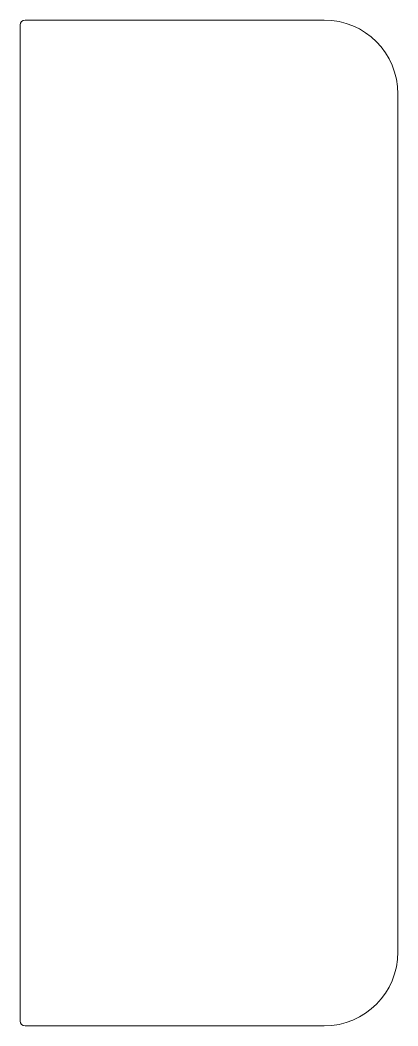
# Model space of a CAD drawing. Header units: millimetres. Extents: x 0 to 38, y -102 to 0.
import ezdxf

# ---------------------------------------------------------------- set-up
doc = ezdxf.new("R2010")
doc.units = ezdxf.units.MM
doc.header["$MEASUREMENT"] = 0
doc.layers.add('レイヤー 1', color=7, linetype='Continuous', lineweight=0)

msp = doc.modelspace()

# ---------------------------------------------------------------- linework, layer by layer
at = {"layer": 'レイヤー 1', "color": 18, "lineweight": 9, "true_color": 0x040000}
msp.add_open_spline([(30.96, 0), (30.96, 0), (0.46, 0), (0.46, 0), (0.18, 0), (-0.04, -0.23), (-0.04, -0.5), (-0.04, -0.5), (-0.04, -101.91), (-0.04, -101.91), (-0.04, -102.18), (0.18, -102.4), (0.46, -102.4), (0.46, -102.4), (30.96, -102.4), (30.96, -102.4), (35.1, -102.4), (38.46, -99.04), (38.46, -94.88), (38.46, -94.88), (38.46, -7.53), (38.46, -7.53), (38.46, -3.37), (35.1, 0), (30.96, 0)], degree=3, knots=[0, 0, 0, 0, 1, 1, 1, 2, 2, 2, 3, 3, 3, 4, 4, 4, 5, 5, 5, 6, 6, 6, 7, 7, 7, 8, 8, 8, 8], dxfattribs=at)

doc.saveas('drawing.dxf')
